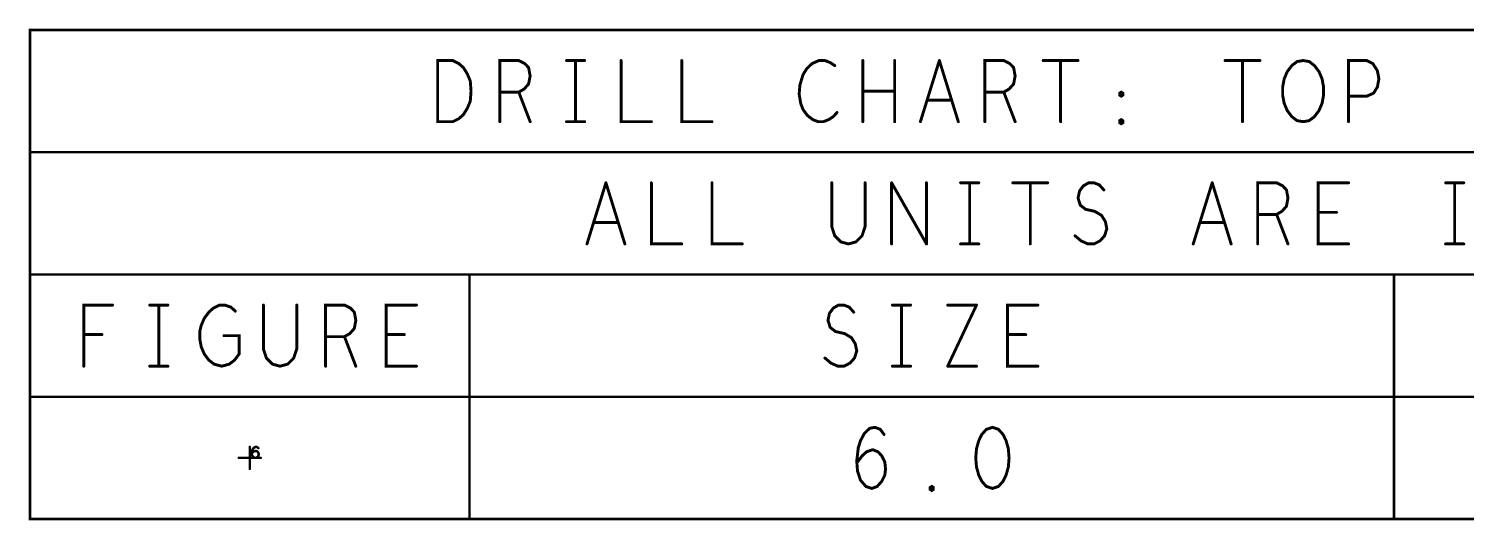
# Model space of a CAD drawing. Header units: millimetres. Extents: x 3362 to 3827, y -139 to 191.
# Drawn here: x 3657.2 to 3731.9, y 51.3 to 76.8 of the extents above; entities that cross this region are included whole.
import ezdxf

# ---------------------------------------------------------------- set-up
doc = ezdxf.new("R2010")
doc.units = ezdxf.units.MM
doc.header["$LTSCALE"] = 23.1
doc.layers.get('0').update_dxf_attribs({"linetype": 'CONTINUOUS'})

# ---------------------------------------------------------------- blocks, each defined once
blk = doc.blocks.new('PAD_R1')
at = {"const_width": 0.5}
blk.add_lwpolyline([(0.25, 0, 1), (-0.25, 0, 1)], format="xyb", close=True, dxfattribs=at)

msp = doc.modelspace()

# ---------------------------------------------------------------- linework, layer by layer
for points, const_width in [([(3657.307, 51.316), (3657.307, 76.716), (3780.142, 76.716), (3780.142, 51.316)], 0.127), ([(3678.488, 71.954), (3678.488, 75.129), (3679.276, 75.129), (3679.591, 74.97), (3679.827, 74.759), (3680.024, 74.441), (3680.181, 74.071), (3680.221, 73.541), (3680.181, 73.012), (3680.024, 72.642), (3679.827, 72.324), (3679.591, 72.113), (3679.276, 71.954)], 0.152), ([(3723.449, 71.954), (3723.134, 72.007), (3722.858, 72.218), (3722.622, 72.536), (3722.465, 72.906), (3722.386, 73.33), (3722.386, 73.753), (3722.465, 74.176), (3722.622, 74.547), (3722.858, 74.864), (3723.134, 75.076), (3723.449, 75.129), (3723.764, 75.076), (3724.04, 74.864), (3724.276, 74.547), (3724.433, 74.176), (3724.512, 73.753), (3724.512, 73.33), (3724.433, 72.906), (3724.276, 72.536), (3724.04, 72.218), (3723.764, 72.007)], 0.152), ([(3714, 73.277), (3713.921, 73.33), (3713.921, 73.436), (3714, 73.489), (3714.079, 73.436), (3714.079, 73.33)], 0.152), ([(3714, 71.848), (3713.921, 71.901), (3713.921, 72.007), (3714, 72.06), (3714.079, 72.007), (3714.079, 71.901)], 0.152), ([(3707.307, 56.079), (3706.992, 55.973), (3706.756, 55.709), (3706.599, 55.391), (3706.481, 54.968), (3706.441, 54.491), (3706.481, 54.015), (3706.599, 53.592), (3706.756, 53.274), (3706.992, 53.01), (3707.307, 52.904), (3707.622, 53.01), (3707.858, 53.274), (3708.016, 53.592), (3708.134, 54.015), (3708.173, 54.491), (3708.134, 54.968), (3708.016, 55.391), (3707.858, 55.709), (3707.622, 55.973)], 0.152), ([(3704.158, 52.798), (3704.079, 52.851), (3704.079, 52.957), (3704.158, 53.01), (3704.236, 52.957), (3704.236, 52.851)], 0.152)]:
    msp.add_lwpolyline(points, close=True, dxfattribs=dict(const_width=const_width))
for points, const_width in [([(3681.717, 71.954), (3681.717, 75.129), (3682.701, 75.129), (3683.016, 74.97), (3683.213, 74.759), (3683.292, 74.335), (3683.213, 73.912), (3682.977, 73.647), (3682.701, 73.489), (3681.717, 73.489)], 0.152), ([(3685.181, 75.129), (3686.126, 75.129)], 0.152), ([(3685.654, 75.129), (3685.654, 71.954)], 0.152), ([(3688.016, 75.129), (3688.016, 71.954), (3689.591, 71.954)], 0.152), ([(3691.166, 75.129), (3691.166, 71.954), (3692.74, 71.954)], 0.152), ([(3699.118, 74.864), (3698.882, 75.023), (3698.607, 75.129), (3698.292, 75.129), (3697.937, 74.97), (3697.662, 74.706), (3697.465, 74.388), (3697.307, 73.859), (3697.268, 73.383), (3697.347, 72.906), (3697.465, 72.589), (3697.701, 72.271), (3697.977, 72.06), (3698.252, 71.954), (3698.528, 71.954), (3698.803, 72.06), (3699.04, 72.218), (3699.236, 72.43)], 0.152), ([(3700.575, 71.954), (3700.575, 75.129)], 0.152), ([(3702.229, 75.129), (3702.229, 71.954)], 0.152), ([(3703.567, 71.954), (3704.551, 75.129)], 0.152), ([(3704.551, 75.129), (3705.536, 71.954)], 0.152), ([(3706.914, 71.954), (3706.914, 75.129), (3707.898, 75.129), (3708.213, 74.97), (3708.41, 74.759), (3708.488, 74.335), (3708.41, 73.912), (3708.173, 73.647), (3707.898, 73.489), (3706.914, 73.489)], 0.152), ([(3709.945, 75.129), (3711.756, 75.129)], 0.152), ([(3710.851, 75.129), (3710.851, 71.954)], 0.152), ([(3719.394, 75.129), (3721.205, 75.129)], 0.152), ([(3720.299, 75.129), (3720.299, 71.954)], 0.152), ([(3725.811, 71.954), (3725.811, 75.129), (3726.756, 75.129), (3727.071, 74.97), (3727.307, 74.6), (3727.386, 74.176), (3727.307, 73.753), (3727.11, 73.436), (3726.756, 73.277), (3725.811, 73.277)], 0.152), ([(3682.701, 73.489), (3683.292, 71.954)], 0.152), ([(3702.229, 73.541), (3700.575, 73.541)], 0.152), ([(3707.898, 73.489), (3708.488, 71.954)], 0.152), ([(3705.181, 73.065), (3703.921, 73.065)], 0.152), ([(3685.181, 71.954), (3686.126, 71.954)], 0.152), ([(3657.307, 70.366), (3780.142, 70.366)], 0.127), ([(3686.244, 65.604), (3687.229, 68.779)], 0.152), ([(3687.229, 68.779), (3688.213, 65.604)], 0.152), ([(3689.591, 68.779), (3689.591, 65.604), (3691.166, 65.604)], 0.152), ([(3692.74, 68.779), (3692.74, 65.604), (3694.315, 65.604)], 0.152), ([(3698.961, 68.779), (3698.961, 66.504), (3699.118, 66.027), (3699.433, 65.71), (3699.827, 65.604), (3700.221, 65.71), (3700.536, 66.027), (3700.693, 66.504), (3700.693, 68.779)], 0.152), ([(3702.071, 68.779), (3703.882, 65.604)], 0.152), ([(3702.071, 65.604), (3702.071, 68.779)], 0.152), ([(3703.882, 65.604), (3703.882, 68.779)], 0.152), ([(3705.654, 68.779), (3706.599, 68.779)], 0.152), ([(3706.126, 68.779), (3706.126, 65.604)], 0.152), ([(3708.37, 68.779), (3710.181, 68.779)], 0.152), ([(3709.276, 68.779), (3709.276, 65.604)], 0.152), ([(3711.599, 66.027), (3711.914, 65.763), (3712.268, 65.604), (3712.583, 65.604), (3712.898, 65.763), (3713.134, 66.027), (3713.252, 66.398), (3713.173, 66.768), (3712.977, 67.086), (3712.622, 67.297), (3712.15, 67.403), (3711.874, 67.615), (3711.756, 67.985), (3711.835, 68.356), (3712.032, 68.62), (3712.307, 68.779), (3712.583, 68.779), (3712.858, 68.673), (3713.095, 68.409)], 0.152), ([(3717.74, 65.604), (3718.725, 68.779)], 0.152), ([(3718.725, 68.779), (3719.709, 65.604)], 0.152), ([(3721.087, 65.604), (3721.087, 68.779), (3722.071, 68.779), (3722.386, 68.62), (3722.583, 68.409), (3722.662, 67.985), (3722.583, 67.562), (3722.347, 67.297), (3722.071, 67.139), (3721.087, 67.139)], 0.152), ([(3725.811, 65.604), (3724.236, 65.604), (3724.236, 68.779), (3725.811, 68.779)], 0.152), ([(3730.851, 68.779), (3731.795, 68.779)], 0.152), ([(3731.323, 68.779), (3731.323, 65.604)], 0.152), ([(3722.071, 67.139), (3722.662, 65.604)], 0.152), ([(3725.181, 67.244), (3724.236, 67.244)], 0.152), ([(3687.859, 66.715), (3686.599, 66.715)], 0.152), ([(3719.355, 66.715), (3718.095, 66.715)], 0.152), ([(3705.654, 65.604), (3706.599, 65.604)], 0.152), ([(3730.851, 65.604), (3731.795, 65.604)], 0.152), ([(3657.307, 64.016), (3780.142, 64.016)], 0.127), ([(3680.142, 64.016), (3680.142, 51.316)], 0.127), ([(3728.173, 64.016), (3728.173, 51.316)], 0.127), ([(3660.103, 59.254), (3660.103, 62.429), (3661.599, 62.429)], 0.152), ([(3663.528, 62.429), (3664.473, 62.429)], 0.152), ([(3664, 62.429), (3664, 59.254)], 0.152), ([(3667.386, 60.841), (3668.174, 60.841), (3668.174, 59.889), (3667.937, 59.571), (3667.662, 59.36), (3667.268, 59.254), (3666.874, 59.36), (3666.599, 59.571), (3666.362, 59.889), (3666.205, 60.259), (3666.126, 60.683), (3666.126, 61.053), (3666.205, 61.371), (3666.362, 61.741), (3666.599, 62.059), (3666.835, 62.27), (3667.15, 62.429), (3667.425, 62.429), (3667.74, 62.323), (3667.977, 62.111)], 0.152), ([(3669.433, 62.429), (3669.433, 60.154), (3669.591, 59.677), (3669.906, 59.36), (3670.299, 59.254), (3670.693, 59.36), (3671.008, 59.677), (3671.166, 60.154), (3671.166, 62.429)], 0.152), ([(3672.662, 59.254), (3672.662, 62.429), (3673.646, 62.429), (3673.961, 62.27), (3674.158, 62.059), (3674.236, 61.635), (3674.158, 61.212), (3673.922, 60.947), (3673.646, 60.789), (3672.662, 60.789)], 0.152), ([(3677.386, 59.254), (3675.811, 59.254), (3675.811, 62.429), (3677.386, 62.429)], 0.152), ([(3698.607, 59.677), (3698.921, 59.413), (3699.276, 59.254), (3699.591, 59.254), (3699.906, 59.413), (3700.142, 59.677), (3700.26, 60.048), (3700.181, 60.418), (3699.984, 60.736), (3699.63, 60.947), (3699.158, 61.053), (3698.882, 61.265), (3698.764, 61.635), (3698.843, 62.006), (3699.04, 62.27), (3699.315, 62.429), (3699.591, 62.429), (3699.866, 62.323), (3700.103, 62.059)], 0.152), ([(3702.11, 62.429), (3703.055, 62.429)], 0.152), ([(3702.583, 62.429), (3702.583, 59.254)], 0.152), ([(3704.984, 62.429), (3706.481, 62.429)], 0.152), ([(3706.481, 62.429), (3704.984, 59.254)], 0.152), ([(3709.669, 59.254), (3708.095, 59.254), (3708.095, 62.429), (3709.669, 62.429)], 0.152), ([(3661.048, 60.894), (3660.103, 60.894)], 0.152), ([(3673.646, 60.789), (3674.236, 59.254)], 0.152), ([(3676.756, 60.894), (3675.811, 60.894)], 0.152), ([(3709.04, 60.894), (3708.095, 60.894)], 0.152), ([(3663.528, 59.254), (3664.473, 59.254)], 0.152), ([(3702.11, 59.254), (3703.055, 59.254)], 0.152), ([(3704.984, 59.254), (3706.481, 59.254)], 0.152), ([(3657.307, 57.666), (3780.142, 57.666)], 0.127), ([(3700.26, 54.227), (3700.536, 54.597), (3700.772, 54.809), (3701.087, 54.915), (3701.362, 54.809), (3701.559, 54.597), (3701.717, 54.28), (3701.756, 53.909), (3701.717, 53.592), (3701.559, 53.274), (3701.323, 53.01), (3701.047, 52.904), (3700.733, 53.01), (3700.457, 53.327), (3700.299, 53.804), (3700.26, 54.333), (3700.339, 55.021), (3700.457, 55.391), (3700.654, 55.761), (3700.929, 56.026), (3701.205, 56.079), (3701.481, 55.973), (3701.677, 55.709)], 0.152), ([(3669.296, 54.491), (3668.153, 54.491)], 0.127), ([(3668.725, 55.063), (3668.725, 53.92)], 0.127), ([(3668.771, 54.695), (3668.897, 54.707)], 0.0955), ([(3668.772, 54.795), (3668.898, 54.776)], 0.0754), ([(3668.78, 54.845), (3668.905, 54.826)], 0.0754), ([(3668.8, 54.585), (3668.916, 54.636)], 0.0939), ([(3668.804, 54.931), (3668.921, 54.881)], 0.0727), ([(3668.818, 54.808), (3668.908, 54.718)], 0.0945), ([(3668.849, 55.009), (3668.953, 54.936)], 0.0818), ([(3668.869, 54.491), (3668.952, 54.587)], 0.0879), ([(3668.889, 54.868), (3668.96, 54.762)], 0.0687), ([(3668.921, 55.081), (3668.995, 54.978)], 0.0821), ([(3668.967, 54.439), (3668.997, 54.563)], 0.0785), ([(3668.976, 54.905), (3669.007, 54.782)], 0.0785), ([(3669.016, 55.121), (3669.034, 54.995)], 0.0672), ([(3669.071, 54.44), (3669.036, 54.562)], 0.0692), ([(3669.08, 54.905), (3669.045, 54.783)], 0.0695), ([(3669.156, 54.485), (3669.075, 54.583)], 0.0743), ([(3669.109, 55.114), (3669.074, 54.992)], 0.0695), ([(3669.16, 54.865), (3669.08, 54.766)], 0.0609), ([(3669.194, 55.065), (3669.104, 54.975)], 0.0675), ([(3669.216, 54.803), (3669.11, 54.732)], 0.0687), ([(3669.216, 54.551), (3669.11, 54.622)], 0.0687), ([(3669.25, 54.715), (3669.124, 54.697)], 0.0675), ([(3669.249, 54.633), (3669.124, 54.654)], 0.058)]:
    msp.add_lwpolyline(points, dxfattribs=dict(const_width=const_width))

# ---------------------------------------------------------------- block references
for p, xscale, yscale in [((3685.181, 75.129), 0.1524, 0.1524), ((3685.654, 75.129), 0.1524, 0.1524), ((3686.126, 75.129), 0.1524, 0.1524), ((3688.016, 75.129), 0.1524, 0.1524), ((3691.166, 75.129), 0.1524, 0.1524), ((3699.118, 74.864), 0.1524, 0.1524), ((3700.575, 75.129), 0.1524, 0.1524), ((3702.229, 75.129), 0.1524, 0.1524), ((3704.551, 75.129), 0.1524, 0.1524), ((3704.551, 75.129), 0.1524, 0.1524), ((3709.945, 75.129), 0.1524, 0.1524), ((3710.851, 75.129), 0.1524, 0.1524), ((3711.756, 75.129), 0.1524, 0.1524), ((3719.394, 75.129), 0.1524, 0.1524), ((3720.299, 75.129), 0.1524, 0.1524), ((3721.205, 75.129), 0.1524, 0.1524), ((3681.717, 73.489), 0.1524, 0.1524), ((3682.701, 73.489), 0.1524, 0.1524), ((3700.575, 73.541), 0.1524, 0.1524), ((3702.229, 73.541), 0.1524, 0.1524), ((3706.914, 73.489), 0.1524, 0.1524), ((3707.898, 73.489), 0.1524, 0.1524), ((3725.811, 73.277), 0.1524, 0.1524), ((3699.236, 72.43), 0.1524, 0.1524), ((3703.921, 73.065), 0.1524, 0.1524), ((3705.181, 73.065), 0.1524, 0.1524), ((3681.717, 71.954), 0.1524, 0.1524), ((3683.292, 71.954), 0.1524, 0.1524), ((3685.181, 71.954), 0.1524, 0.1524), ((3685.654, 71.954), 0.1524, 0.1524), ((3686.126, 71.954), 0.1524, 0.1524), ((3689.591, 71.954), 0.1524, 0.1524), ((3692.74, 71.954), 0.1524, 0.1524), ((3700.575, 71.954), 0.1524, 0.1524), ((3702.229, 71.954), 0.1524, 0.1524), ((3703.567, 71.954), 0.1524, 0.1524), ((3705.536, 71.954), 0.1524, 0.1524), ((3706.914, 71.954), 0.1524, 0.1524), ((3708.488, 71.954), 0.1524, 0.1524), ((3710.851, 71.954), 0.1524, 0.1524), ((3720.299, 71.954), 0.1524, 0.1524), ((3725.811, 71.954), 0.1524, 0.1524), ((3657.307, 70.366), 0.127, 0.127), ((3687.229, 68.779), 0.1524, 0.1524), ((3687.229, 68.779), 0.1524, 0.1524), ((3689.591, 68.779), 0.1524, 0.1524), ((3692.74, 68.779), 0.1524, 0.1524), ((3698.961, 68.779), 0.1524, 0.1524), ((3700.693, 68.779), 0.1524, 0.1524), ((3702.071, 68.779), 0.1524, 0.1524), ((3702.071, 68.779), 0.1524, 0.1524), ((3703.882, 68.779), 0.1524, 0.1524), ((3705.654, 68.779), 0.1524, 0.1524), ((3706.126, 68.779), 0.1524, 0.1524), ((3706.599, 68.779), 0.1524, 0.1524), ((3708.37, 68.779), 0.1524, 0.1524), ((3709.276, 68.779), 0.1524, 0.1524), ((3710.181, 68.779), 0.1524, 0.1524), ((3718.725, 68.779), 0.1524, 0.1524), ((3718.725, 68.779), 0.1524, 0.1524), ((3725.811, 68.779), 0.1524, 0.1524), ((3730.851, 68.779), 0.1524, 0.1524), ((3731.323, 68.779), 0.1524, 0.1524), ((3731.795, 68.779), 0.1524, 0.1524), ((3713.095, 68.409), 0.1524, 0.1524), ((3721.087, 67.139), 0.1524, 0.1524), ((3722.071, 67.139), 0.1524, 0.1524), ((3724.236, 67.244), 0.1524, 0.1524), ((3725.181, 67.244), 0.1524, 0.1524), ((3686.599, 66.715), 0.1524, 0.1524), ((3687.859, 66.715), 0.1524, 0.1524), ((3718.095, 66.715), 0.1524, 0.1524), ((3719.355, 66.715), 0.1524, 0.1524), ((3711.599, 66.027), 0.1524, 0.1524), ((3686.244, 65.604), 0.1524, 0.1524), ((3688.213, 65.604), 0.1524, 0.1524), ((3691.166, 65.604), 0.1524, 0.1524), ((3694.315, 65.604), 0.1524, 0.1524), ((3702.071, 65.604), 0.1524, 0.1524), ((3703.882, 65.604), 0.1524, 0.1524), ((3703.882, 65.604), 0.1524, 0.1524), ((3705.654, 65.604), 0.1524, 0.1524), ((3706.126, 65.604), 0.1524, 0.1524), ((3706.599, 65.604), 0.1524, 0.1524), ((3709.276, 65.604), 0.1524, 0.1524), ((3717.74, 65.604), 0.1524, 0.1524), ((3719.709, 65.604), 0.1524, 0.1524), ((3721.087, 65.604), 0.1524, 0.1524), ((3722.662, 65.604), 0.1524, 0.1524), ((3725.811, 65.604), 0.1524, 0.1524), ((3730.851, 65.604), 0.1524, 0.1524), ((3731.323, 65.604), 0.1524, 0.1524), ((3731.795, 65.604), 0.1524, 0.1524), ((3657.307, 64.016), 0.127, 0.127), ((3680.142, 64.016), 0.127, 0.127), ((3728.173, 64.016), 0.127, 0.127), ((3661.599, 62.429), 0.1524, 0.1524), ((3663.528, 62.429), 0.1524, 0.1524), ((3664, 62.429), 0.1524, 0.1524), ((3664.473, 62.429), 0.1524, 0.1524), ((3667.977, 62.111), 0.1524, 0.1524), ((3669.433, 62.429), 0.1524, 0.1524), ((3671.166, 62.429), 0.1524, 0.1524), ((3677.386, 62.429), 0.1524, 0.1524), ((3700.103, 62.059), 0.1524, 0.1524), ((3702.11, 62.429), 0.1524, 0.1524), ((3702.583, 62.429), 0.1524, 0.1524), ((3703.055, 62.429), 0.1524, 0.1524), ((3704.984, 62.429), 0.1524, 0.1524), ((3706.481, 62.429), 0.1524, 0.1524), ((3706.481, 62.429), 0.1524, 0.1524), ((3709.669, 62.429), 0.1524, 0.1524), ((3660.103, 60.894), 0.1524, 0.1524), ((3661.048, 60.894), 0.1524, 0.1524), ((3667.386, 60.841), 0.1524, 0.1524), ((3672.662, 60.789), 0.1524, 0.1524), ((3673.646, 60.789), 0.1524, 0.1524), ((3675.811, 60.894), 0.1524, 0.1524), ((3676.756, 60.894), 0.1524, 0.1524), ((3708.095, 60.894), 0.1524, 0.1524), ((3709.04, 60.894), 0.1524, 0.1524), ((3698.607, 59.677), 0.1524, 0.1524), ((3660.103, 59.254), 0.1524, 0.1524), ((3663.528, 59.254), 0.1524, 0.1524), ((3664, 59.254), 0.1524, 0.1524), ((3664.473, 59.254), 0.1524, 0.1524), ((3672.662, 59.254), 0.1524, 0.1524), ((3674.236, 59.254), 0.1524, 0.1524), ((3677.386, 59.254), 0.1524, 0.1524), ((3702.11, 59.254), 0.1524, 0.1524), ((3702.583, 59.254), 0.1524, 0.1524), ((3703.055, 59.254), 0.1524, 0.1524), ((3704.984, 59.254), 0.1524, 0.1524), ((3704.984, 59.254), 0.1524, 0.1524), ((3706.481, 59.254), 0.1524, 0.1524), ((3709.669, 59.254), 0.1524, 0.1524), ((3657.307, 57.666), 0.127, 0.127), ((3701.677, 55.709), 0.1524, 0.1524), ((3668.153, 54.491), 0.127, 0.127), ((3668.725, 55.063), 0.127, 0.127), ((3668.829, 54.748), 0.127, 0.127), ((3668.829, 54.729), 0.127, 0.127), ((3668.839, 54.653), 0.127, 0.127), ((3668.848, 54.872), 0.127, 0.127), ((3668.877, 54.939), 0.127, 0.127), ((3668.877, 54.568), 0.127, 0.127), ((3668.896, 54.796), 0.127, 0.127), ((3668.925, 55.006), 0.127, 0.127), ((3668.944, 54.51), 0.127, 0.127), ((3668.953, 54.834), 0.127, 0.127), ((3668.991, 55.054), 0.127, 0.127), ((3669.02, 54.491), 0.127, 0.127), ((3669.029, 54.853), 0.127, 0.127), ((3669.058, 55.063), 0.127, 0.127), ((3669.087, 54.51), 0.127, 0.127), ((3669.096, 54.834), 0.127, 0.127), ((3669.125, 55.044), 0.127, 0.127), ((3669.144, 54.796), 0.127, 0.127), ((3669.144, 54.558), 0.127, 0.127), ((3669.172, 54.996), 0.127, 0.127), ((3669.182, 54.739), 0.127, 0.127), ((3669.182, 54.615), 0.127, 0.127), ((3669.192, 54.672), 0.127, 0.127), ((3669.296, 54.491), 0.127, 0.127), ((3668.725, 53.92), 0.127, 0.127), ((3700.26, 54.227), 0.1524, 0.1524), ((3680.142, 51.316), 0.127, 0.127), ((3728.173, 51.316), 0.127, 0.127)]:
    msp.add_blockref('PAD_R1', p, dxfattribs=dict(xscale=xscale, yscale=yscale))

doc.saveas('drawing.dxf')
